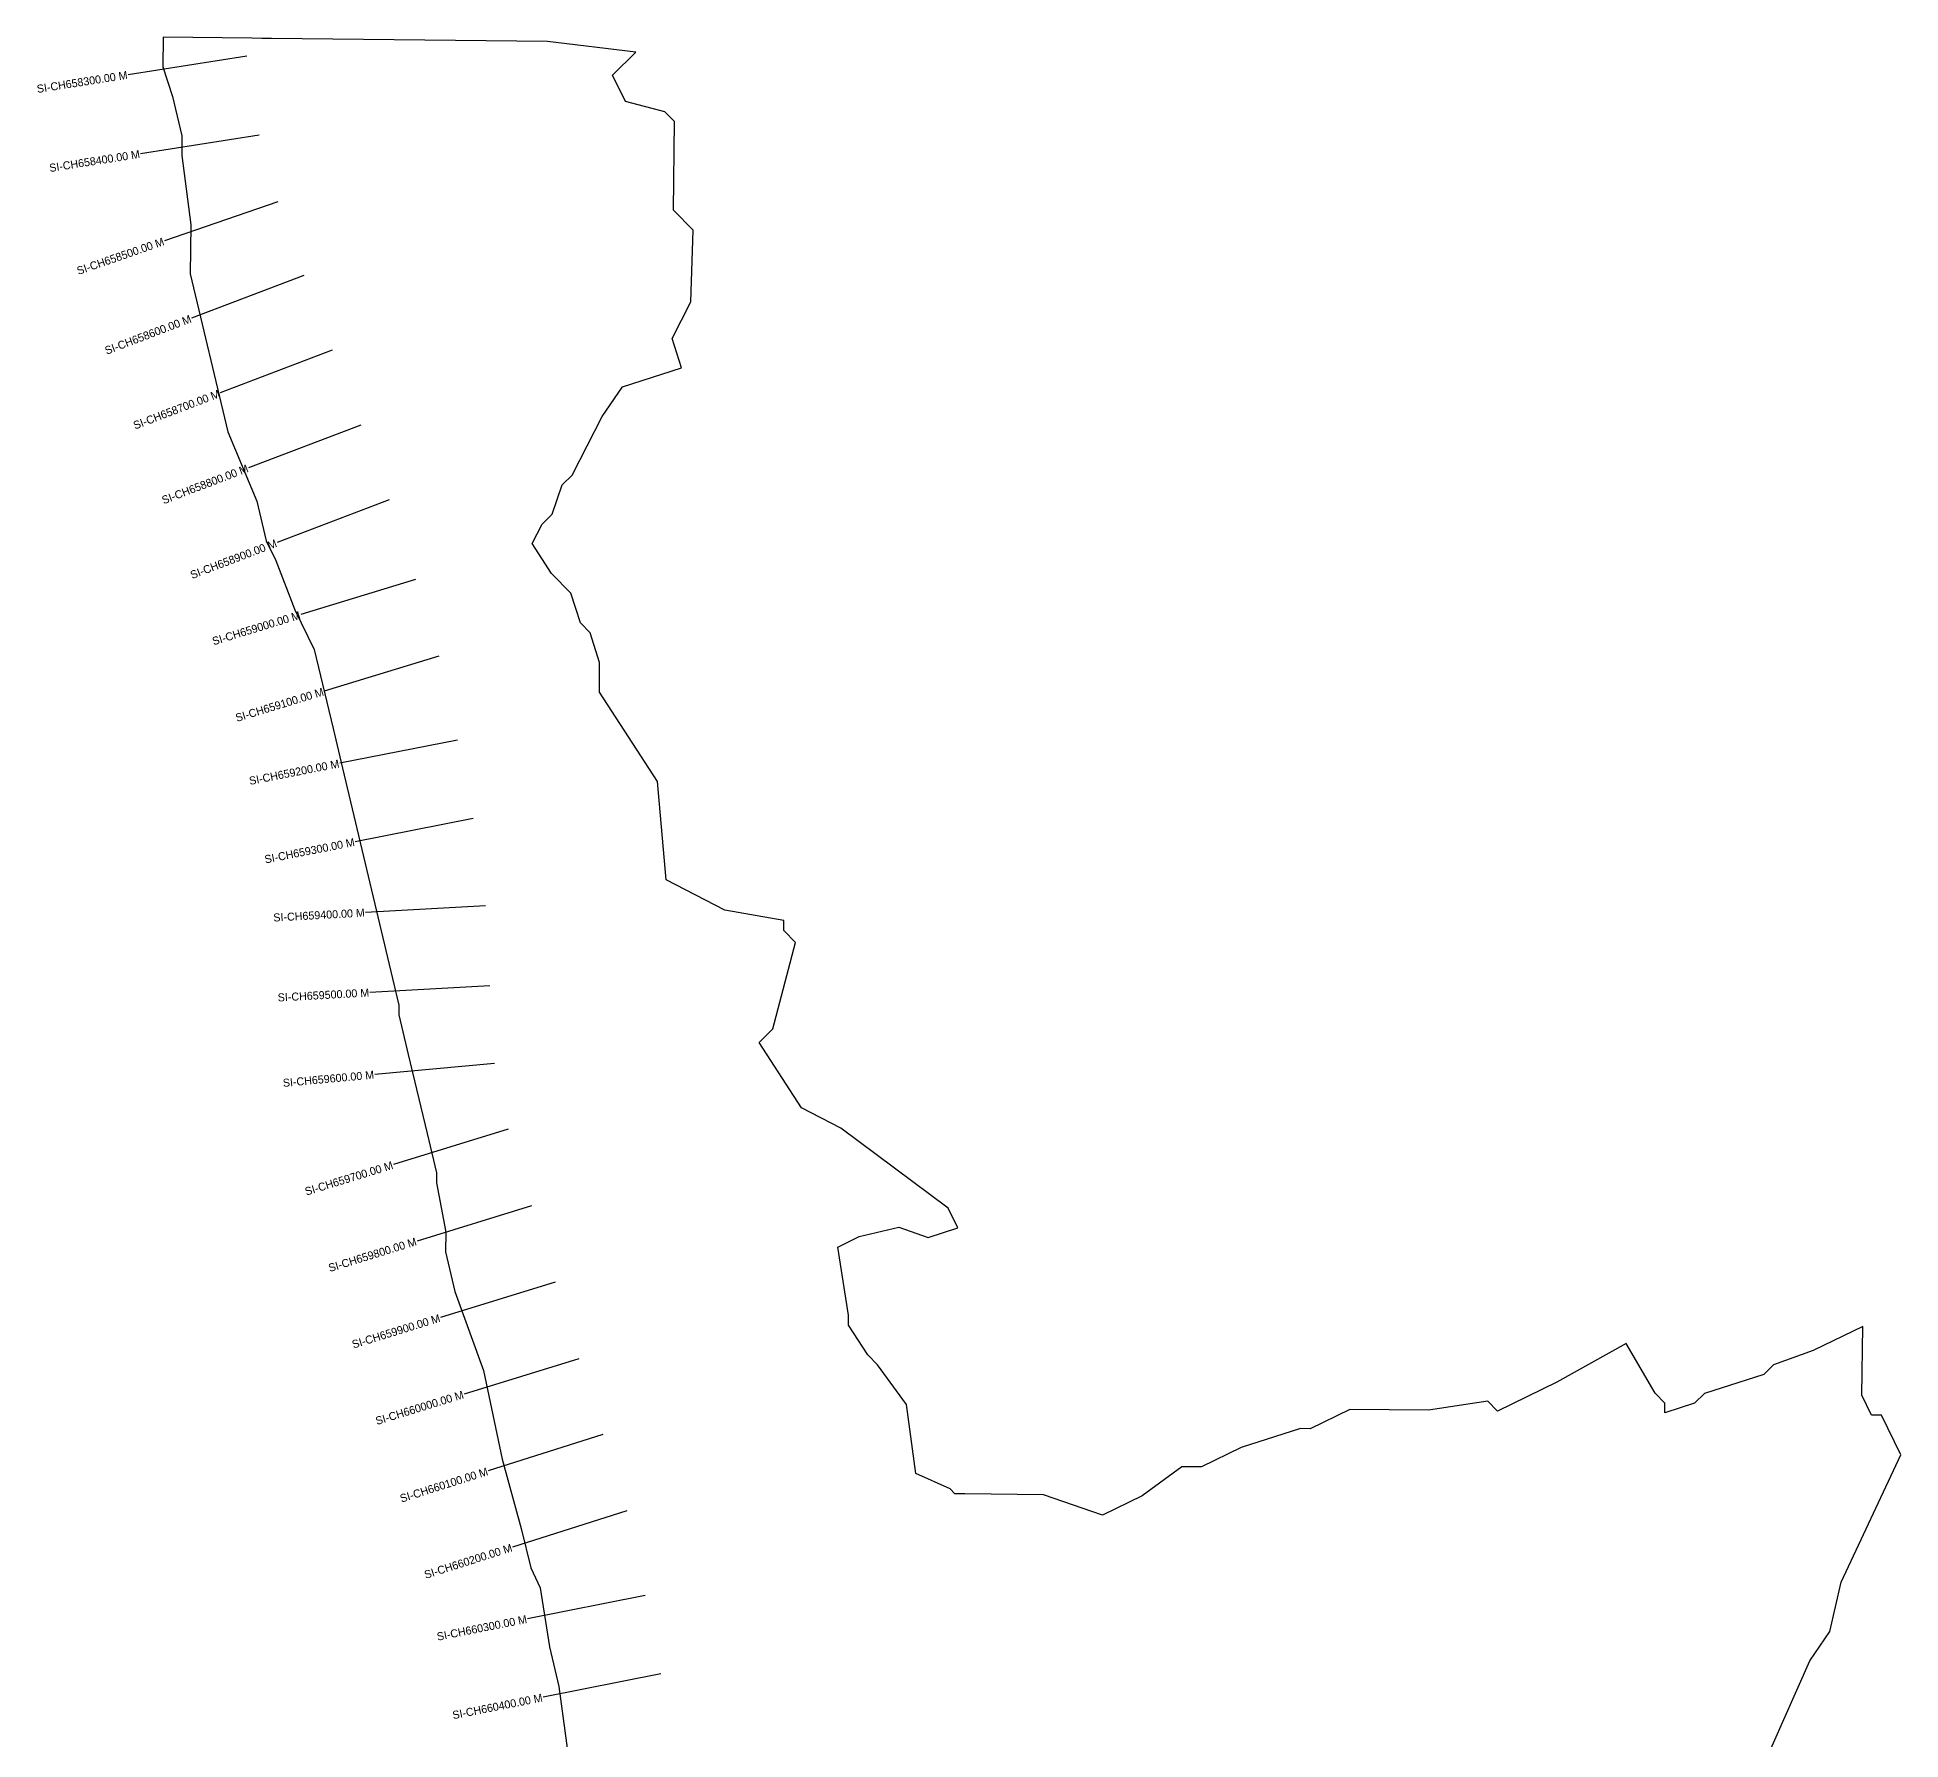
# Model space of a CAD drawing. Header units: metres. Extents: x 333778 to 336107, y 1779248 to 1787327.
# Drawn here: x 333778 to 336107, y 1785200 to 1787327 of the extents above; entities that cross this region are included whole.
import ezdxf
from ezdxf.enums import TextEntityAlignment as Align

# ---------------------------------------------------------------- set-up
doc = ezdxf.new("R2010")
doc.units = ezdxf.units.M
for name, color, linetype in [('CS', 134, 'Continuous'), ('CSMark', 6, 'Continuous'), ('VILLAGE BOUNDRY', 10, 'Continuous')]:
    doc.layers.add(name, color=color, linetype=linetype)

msp = doc.modelspace()

# ---------------------------------------------------------------- linework, layer by layer
at = {"layer": 'CS'}
for p, q in [((334040.1, 1787303.7), (333891.9, 1787280.4)), ((334055.6, 1787204.9), (333907.4, 1787181.7)), ((334079, 1787121.8), (333937.2, 1787072.7)), ((334111.3, 1787029.6), (333971.1, 1786976.2)), ((334146.9, 1786936.1), (334006.7, 1786882.8)), ((334182.5, 1786842.7), (334042.3, 1786789.3)), ((334218.1, 1786749.2), (334077.9, 1786695.9)), ((334251.1, 1786649.5), (334107.6, 1786605.8)), ((334280.3, 1786553.9), (334136.8, 1786510.1)), ((334303.7, 1786448.9), (334156.5, 1786420)), ((334323, 1786350.8), (334175.8, 1786321.9)), ((334338.4, 1786241.7), (334188.6, 1786233.4)), ((334343.9, 1786141.8), (334194.1, 1786133.6)), ((334349.6, 1786044.8), (334200.2, 1786031)), ((334366.8, 1785962.6), (334223.4, 1785918.4)), ((334396.2, 1785867), (334252.9, 1785822.9)), ((334425.7, 1785771.5), (334282.3, 1785727.3)), ((334455.1, 1785675.9), (334311.8, 1785631.7)), ((334485, 1785581.2), (334342, 1785535.7)), ((334515.3, 1785485.9), (334372.3, 1785440.4)), ((334538.2, 1785380), (334391.1, 1785350.8)), ((334557.7, 1785281.9), (334410.5, 1785252.7))]:
    msp.add_line(p, q, dxfattribs=at)
at = {"layer": 'VILLAGE BOUNDRY', "flags": 128}
msp.add_lwpolyline([(335916.1, 1785122.4), (335993.9, 1785298.4), (336018.9, 1785335.1), (336033, 1785396.5), (336107.4, 1785555.7), (336083.4, 1785605.2), (336071.1, 1785605.3), (336059, 1785630.1), (336060, 1785716.2), (335998.1, 1785686.1), (335948.6, 1785668.2), (335936.2, 1785656), (335862.1, 1785632.2), (335849.6, 1785620.1), (335812.6, 1785608.1), (335812.7, 1785620.5), (335800.6, 1785632.9), (335764.3, 1785694.8), (335677.6, 1785646.5), (335603.4, 1785610.4), (335591.2, 1785622.9), (335517.2, 1785611.4), (335418.8, 1785612.4), (335369.3, 1785588.4), (335357, 1785588.5), (335282.9, 1785564.7), (335233.4, 1785540.6), (335208.7, 1785540.9), (335159.1, 1785504.5), (335109.6, 1785480.4), (335036, 1785505.8), (334937.6, 1785506.9), (334925.3, 1785507.1), (334919.2, 1785513.3), (334876.3, 1785532.2), (334864.9, 1785618.5), (334828.6, 1785668.1), (334816.4, 1785680.6), (334792.2, 1785717.7), (334792.3, 1785730.1), (334779.1, 1785815.4), (334805.7, 1785828.4), (334855.1, 1785840.2), (334891.9, 1785827.5), (334928.9, 1785839.4), (334916.9, 1785864.1), (334782.6, 1785964.1), (334733.6, 1785989.2), (334680.4, 1786071), (334697.8, 1786088), (334726, 1786196), (334711.4, 1786211), (334711.5, 1786223.3), (334637.8, 1786236.4), (334564.4, 1786274.1), (334553.4, 1786397.3), (334480.8, 1786508.9), (334481.2, 1786545.8), (334469.3, 1786582.9), (334457.1, 1786595.3), (334445.2, 1786632.4), (334420.9, 1786657.3), (334396.7, 1786694.5), (334409.2, 1786718.9), (334421.7, 1786731.1), (334434.4, 1786767.9), (334446.8, 1786780.1), (334484.5, 1786853.5), (334509.6, 1786890.2), (334583.7, 1786914), (334571.8, 1786951), (334595.2, 1786996.6), (334597.9, 1787086.2), (334573.5, 1787111), (334574.7, 1787221.8), (334562.6, 1787234.2), (334513.5, 1787247.1), (334497.4, 1787280.1), (334526.4, 1787308.5), (334415.8, 1787322), (334071.2, 1787325.8), (334058.9, 1787325.9), (334046.6, 1787326), (333935.8, 1787327.2), (333935.4, 1787290.3), (333947.3, 1787253.3), (333959.1, 1787203.9), (333958.9, 1787179.3), (333970.2, 1787093), (333969.5, 1787031.5), (334016.6, 1786834), (334052.6, 1786747.5), (334064.4, 1786698.1), (334076.4, 1786673.4), (334100.3, 1786611.6), (334124.4, 1786562), (334147.9, 1786463.3), (334159.7, 1786414), (334230.3, 1786117.8), (334230.2, 1786105.5), (334242, 1786056.1), (334265.5, 1785957.4), (334277.3, 1785908), (334277.2, 1785895.7), (334288.8, 1785834), (334288.5, 1785809.4), (334300.3, 1785760), (334336.1, 1785661.2), (334359.5, 1785550.2), (334383.2, 1785463.7), (334395, 1785414.4), (334407, 1785389.6), (334418.5, 1785315.6), (334430.3, 1785266.3), (334441.7, 1785180)], dxfattribs=at)

# ---------------------------------------------------------------- texts
at = {"layer": 'CSMark'}
for s, rotation, p in [('SI-CH658300.00 M', 8.9213, (333890.9, 1787280.3)), ('SI-CH658400.00 M', 8.9213, (333906.4, 1787181.5)), ('SI-CH658500.00 M', 19.0987, (333936.3, 1787072.4)), ('SI-CH658600.00 M', 20.8502, (333970.2, 1786975.9)), ('SI-CH658700.00 M', 20.8502, (334005.8, 1786882.4)), ('SI-CH658800.00 M', 20.8502, (334041.4, 1786789)), ('SI-CH658900.00 M', 20.8502, (334077, 1786695.5)), ('SI-CH659000.00 M', 16.9655, (334106.7, 1786605.5)), ('SI-CH659100.00 M', 16.9655, (334135.8, 1786509.8)), ('SI-CH659200.00 M', 11.1085, (334155.5, 1786419.8)), ('SI-CH659300.00 M', 11.1085, (334174.8, 1786321.7)), ('SI-CH659400.00 M', 3.1566, (334187.6, 1786233.4)), ('SI-CH659500.00 M', 3.1566, (334193.1, 1786133.5)), ('SI-CH659600.00 M', 5.2509, (334199.2, 1786030.9)), ('SI-CH659700.00 M', 17.1224, (334222.5, 1785918.1)), ('SI-CH659800.00 M', 17.1224, (334251.9, 1785822.6)), ('SI-CH659900.00 M', 17.1224, (334281.4, 1785727)), ('SI-CH660000.00 M', 17.1224, (334310.8, 1785631.4)), ('SI-CH660100.00 M', 17.6343, (334341.1, 1785535.4)), ('SI-CH660200.00 M', 17.6343, (334371.4, 1785440.1)), ('SI-CH660300.00 M', 11.2369, (334390.1, 1785350.6)), ('SI-CH660400.00 M', 11.2369, (334409.6, 1785252.5))]:
    msp.add_text(s, height=10, rotation=rotation, dxfattribs=at).set_placement(p, align=Align.MIDDLE_RIGHT)

doc.saveas('drawing.dxf')
